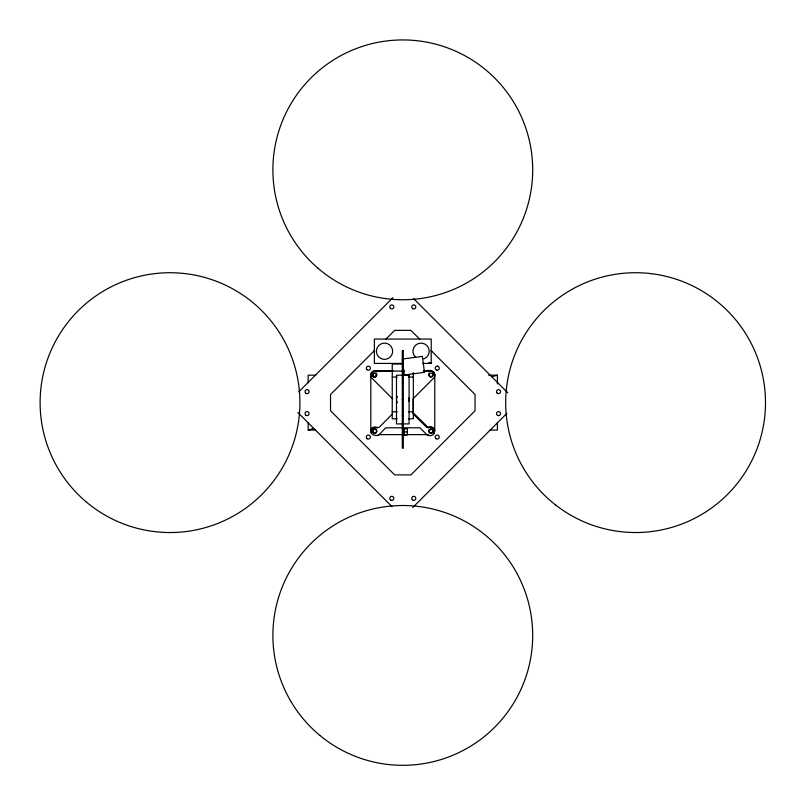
<?xml version="1.0" encoding="UTF-8"?>
<svg xmlns="http://www.w3.org/2000/svg" width="805" height="805" viewBox="0 0 805 805"><rect width="100%" height="100%" fill="white"/><g stroke="black" fill="none" stroke-linecap="round" stroke-linejoin="round"><path stroke-width="1.21" d="M376.408 375.643L376.478 375.17A1.831 1.831 0 0 0 374.637 373.339A1.831 1.831 0 0 0 372.806 375.17L372.866 375.643A1.831 1.831 0 0 0 375.935 376.468L376.619 374.999A2.043 2.043 0 0 0 376.619 373.943M372.604 431.681L372.624 431.148A2.043 2.043 0 0 1 375.855 429.83A2.043 2.043 0 0 1 375.563 433.301A2.043 2.043 0 0 1 372.594 431.48L372.665 430.947M370.803 375.17L371.316 372.554L373.651 370.773L393.001 370.642M370.803 431.48C370.853 427.314 376.005 427.203 379.004 427.465L392.578 413.83M428.904 375.17L428.974 374.637M432.979 375.432A2.043 2.043 0 0 0 430.162 373.279A2.043 2.043 0 0 0 429.709 376.79A2.043 2.043 0 0 0 432.979 375.432L432.989 374.476A2.043 2.043 0 0 0 432.929 373.943M428.904 431.48L428.974 430.947M423.44 370.642C426.952 370.803 434.398 368.901 434.781 374.476L434.781 430.786L433.664 433.493M370.934 374.174L371.93 372.453L373.651 371.467L392.246 371.336M432.718 432.496L432.929 430.947M298.756 391.844L392.9 297.699M374.476 350.577L330.523 394.52L330.523 410.731L394.692 474.9L410.902 474.9L475.061 410.731L475.061 394.52L431.118 350.577M385.897 339.147L394.692 330.362L410.902 330.362L419.687 339.147M434.781 377.012L413.086 398.706L413.086 413.83L426.751 427.465C436.24 424.326 437.558 437.95 427.536 435.314L419.868 427.797L385.716 427.797L378.551 435.314C375.351 436.089 370.25 435.072 370.803 430.786L370.803 374.476A3.834 3.834 0 0 0 371.316 376.388M412.693 507.553L506.838 413.408M429.93 429.709A2.043 2.043 0 0 1 432.999 431.48A2.043 2.043 0 0 1 429.93 433.251A2.043 2.043 0 0 1 429.93 429.709L430.423 429.498M308.174 422.585L308.174 430.071L313.789 428.441M491.805 376.81L497.42 375.18L497.42 383.915M373.812 351.242L374.375 351.242M431.208 351.242L431.782 351.242M402.792 363.417L374.375 363.417L374.375 339.056L431.208 339.056L431.208 363.417L422.565 363.417M403.416 364.031L392.246 364.031L392.246 418.791L397.207 418.791M392.246 371.085L404.653 371.085M423.4 371.336C426.922 371.507 434.388 369.586 434.781 375.17M315.691 375.18L308.174 375.18L308.174 382.667M488.645 375.18L497.42 375.18M392.246 377.062L397.207 377.062M408.377 377.062L413.347 377.062M402.289 383.24L403.305 383.24M402.289 399.562L403.305 399.562M392.246 411.747L397.207 411.747M408.377 411.747L413.347 411.747M402.289 415.893L403.305 415.893M408.377 418.791L413.347 418.791L413.347 372.564M403.305 428.894L407.36 428.894L407.36 434.982L403.305 434.982M308.174 430.071L315.691 430.071M489.893 430.071L497.42 430.071L497.42 422.585M404.321 431.943L407.36 431.943M378.31 434.62L428.441 434.62M437.377 366.154L438.765 366.839A2.033 2.033 0 0 1 437.809 370.129A2.033 2.033 0 0 1 435.233 367.875A2.033 2.033 0 0 1 438.373 366.496M436.592 370.099L437.105 370.209M428.934 362.441L431.208 363.417M413.086 412.693L428.27 427.525M413.539 298.554L507.774 392.78M297.87 412.522L392.035 506.687M370.803 377.012L392.578 398.857M370.934 431.772L371.316 432.698M432.929 374.637L432.999 375.17M376.619 430.947L376.69 431.48M404.321 428.894L404.321 434.982M402.792 427.093L402.792 434.62M376.408 375.492A2.043 2.043 0 0 1 372.866 375.492L372.665 374.999A2.043 2.043 0 0 1 373.198 373.027M376.086 373.027A2.043 2.043 0 0 1 376.408 373.45M397.338 402.711A6.299 6.299 0 0 1 397.338 396.412M408.88 397.932A6.299 6.299 0 0 1 408.88 401.192M370.803 430.786A3.834 3.834 0 0 1 377.354 428.069M373.198 429.337A2.043 2.043 0 0 0 372.594 430.786L372.665 431.309A2.043 2.043 0 0 0 376.619 431.309L376.69 430.786A2.043 2.043 0 0 0 376.619 430.252M374.114 428.803A2.043 2.043 0 0 1 375.663 429.015M376.086 429.337A2.043 2.043 0 0 1 376.408 429.759M428.24 428.069A3.834 3.834 0 0 1 434.781 430.786M434.781 374.476A3.834 3.834 0 0 1 434.267 376.388M428.24 371.759A3.834 3.834 0 0 1 430.947 370.642M429.498 429.337A2.043 2.043 0 0 0 428.904 430.786L428.974 431.309A2.043 2.043 0 0 0 432.929 431.309L432.989 430.786A2.043 2.043 0 0 0 432.929 430.252M430.423 428.803A2.043 2.043 0 0 1 431.973 429.015M432.396 429.337A2.043 2.043 0 0 1 432.718 429.759M432.929 374.999A2.043 2.043 0 0 1 428.974 374.999L428.904 374.476A2.043 2.043 0 0 1 429.498 373.027M432.396 373.027A2.043 2.043 0 0 1 432.718 373.45M374.637 370.642A3.834 3.834 0 0 1 377.354 371.759M423.712 358.909A8.12 8.12 0 0 0 429.035 352.781L429.166 350.668A8.12 8.12 0 0 0 417.443 343.966A8.12 8.12 0 0 0 415.732 357.37M376.579 349.571L376.418 351.684A8.12 8.12 0 0 0 388.362 358.396A8.12 8.12 0 0 0 389.389 344.741A8.12 8.12 0 0 0 376.579 349.571M422.373 356.384L402.248 359.03L404.351 374.989L424.476 372.343L422.373 356.384M403.305 350.789L402.289 350.789L402.289 448.214L403.305 448.214L403.305 350.789M409.091 375.211L396.493 375.211L396.493 423.923L409.091 423.923L409.091 375.211M367.171 438.725L366.788 438.373A2.033 2.033 0 0 1 367.835 435.113A2.033 2.033 0 0 1 370.34 437.437A2.033 2.033 0 0 1 367.171 438.725M85.813 501.555A129.907 129.907 0 0 0 297.78 426.076A129.907 129.907 0 0 0 126.435 280.251A129.907 129.907 0 0 0 85.813 501.555M319.927 735.458A129.907 129.907 0 0 0 530.867 657.152A129.907 129.907 0 0 0 357.591 513.63A129.907 129.907 0 0 0 319.927 735.458M317.583 267.894A129.907 129.907 0 0 0 530.314 194.609A129.907 129.907 0 0 0 360.489 47.012A129.907 129.907 0 0 0 317.583 267.894M555.883 505.208A129.907 129.907 0 0 0 764.277 420.361A129.907 129.907 0 0 0 586.593 282.314A129.907 129.907 0 0 0 555.883 505.208M390.787 500.106A2.033 2.033 0 0 0 393.836 498.345A2.033 2.033 0 0 0 390.787 496.584A2.033 2.033 0 0 0 390.787 500.106M412.351 499.774A2.033 2.033 0 0 0 415.742 498.869A2.033 2.033 0 0 0 413.257 496.383A2.033 2.033 0 0 0 412.351 499.774M497.077 393.071A2.033 2.033 0 0 0 500.469 392.166A2.033 2.033 0 0 0 497.983 389.68A2.033 2.033 0 0 0 497.077 393.071M497.5 415.37A2.033 2.033 0 0 0 500.539 413.619A2.033 2.033 0 0 0 497.5 411.858A2.033 2.033 0 0 0 497.5 415.37M390.375 308.345A2.033 2.033 0 0 0 393.766 307.44A2.033 2.033 0 0 0 391.28 304.954A2.033 2.033 0 0 0 390.375 308.345M306.061 415.37A2.033 2.033 0 0 0 309.11 413.619A2.033 2.033 0 0 0 306.061 411.858A2.033 2.033 0 0 0 306.061 415.37M305.638 393.071A2.033 2.033 0 0 0 309.04 392.166A2.033 2.033 0 0 0 306.554 389.68A2.033 2.033 0 0 0 305.638 393.071M412.764 308.667A2.033 2.033 0 0 0 415.813 306.916A2.033 2.033 0 0 0 412.764 305.155A2.033 2.033 0 0 0 412.764 308.667M435.807 438.514A2.033 2.033 0 0 0 439.198 437.598A2.033 2.033 0 0 0 436.713 435.113A2.033 2.033 0 0 0 435.807 438.514M366.919 369.626A2.033 2.033 0 0 0 370.31 368.7A2.033 2.033 0 0 0 367.815 366.225A2.033 2.033 0 0 0 366.919 369.626M373.621 376.941A2.043 2.043 0 0 0 376.69 375.17A2.043 2.043 0 0 0 373.621 373.399A2.043 2.043 0 0 0 373.621 376.941"/></g></svg>
